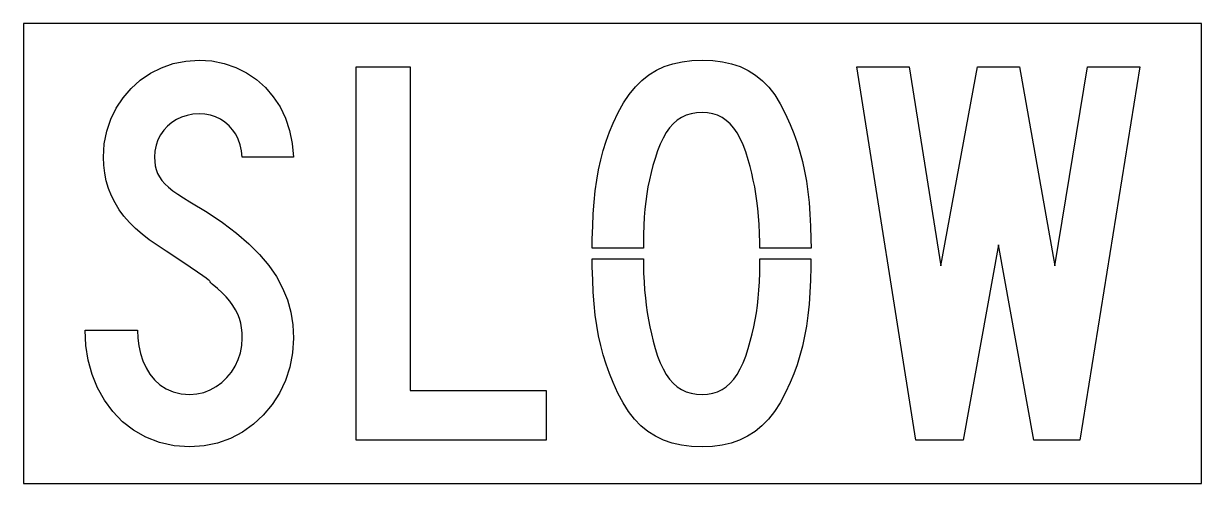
# Model space of a CAD drawing. Extents: x 0 to 82, y 0 to 32.
import ezdxf

# ---------------------------------------------------------------- set-up
doc = ezdxf.new("R2010")
doc.units = 0
doc.layers.add('CUT', color=7, linetype='Continuous')
doc.layers.add('OUTSIDE', color=1, linetype='Continuous')

msp = doc.modelspace()

# ---------------------------------------------------------------- linework, layer by layer
at = {"layer": 'CUT'}
for points in [[(18.224, 7.1626), (17.8106, 6.2864), (17.2958, 5.483), (16.6874, 4.755), (15.9984, 4.118), (15.2314, 3.5746), (14.3994, 3.1378), (13.5076, 2.8128), (12.5638, 2.6126), (11.581, 2.545), (10.4786, 2.623), (9.4542, 2.8466), (8.5156, 3.2106), (7.6602, 3.6968), (6.8932, 4.2948), (6.2198, 4.9968), (5.64, 5.7846), (5.159, 6.653), (4.7794, 7.5864), (4.5064, 8.5718), (4.3374, 9.6014), (4.2802, 10.6622), (7.9306, 10.6622), (7.954, 10.1162), (8.0242, 9.5728), (8.1412, 9.0398), (8.3102, 8.5302), (8.526, 8.0492), (8.7964, 7.6072), (9.1214, 7.2094), (9.4984, 6.8662), (9.9326, 6.5828), (10.4214, 6.3722), (10.9726, 6.2396), (11.581, 6.1928), (12.0724, 6.2292), (12.5482, 6.3384), (12.9954, 6.51), (13.4166, 6.744), (13.8066, 7.03), (14.1576, 7.368), (14.467, 7.7476), (14.7296, 8.1662), (14.9402, 8.6186), (15.0988, 9.097), (15.195, 9.5988), (15.2288, 10.1162), (15.2184, 10.4724), (15.182, 10.8182), (15.1196, 11.1484), (15.0286, 11.4708), (14.9116, 11.7828), (14.7608, 12.0896), (14.5788, 12.3886), (14.363, 12.6824), (14.1134, 12.9762), (13.8248, 13.2674), (13.4972, 13.5612), (13.1306, 13.855), (13.0318, 13.9642), (12.9824, 14.0292), (12.959, 14.0708), (12.9278, 14.1124), (12.8576, 14.1748), (12.7198, 14.2788), (12.4832, 14.4452), (12.1166, 14.6948), (11.5914, 15.0484), (10.8764, 15.532), (9.9378, 16.1612), (8.7522, 16.9568), (8.2478, 17.3338), (7.7876, 17.7316), (7.3664, 18.1502), (6.992, 18.5896), (6.6592, 19.0472), (6.368, 19.523), (6.121, 20.017), (5.9208, 20.5266), (5.7622, 21.0492), (5.6504, 21.59), (5.5802, 22.1412), (5.5594, 22.7054), (5.6192, 23.6232), (5.7934, 24.5046), (6.0742, 25.3392), (6.4538, 26.1166), (6.927, 26.8368), (7.486, 27.4842), (8.123, 28.0536), (8.8302, 28.5372), (9.5998, 28.9272), (10.4266, 29.2158), (11.3028, 29.3952), (12.218, 29.455), (13.1124, 29.3978), (13.9652, 29.2288), (14.7712, 28.9532), (15.5226, 28.5788), (16.2142, 28.1082), (16.8356, 27.5518), (17.3868, 26.9122), (17.8548, 26.1998), (18.2344, 25.4146), (18.523, 24.567), (18.7076, 23.6622), (18.7856, 22.7054), (15.2288, 22.7054), (15.182, 23.1474), (15.0884, 23.5608), (14.9506, 23.9456), (14.7738, 24.2966), (14.5554, 24.6138), (14.3058, 24.8946), (14.0224, 25.1364), (13.7078, 25.3418), (13.3698, 25.503), (13.0058, 25.62), (12.621, 25.6902), (12.218, 25.7162), (11.7942, 25.6902), (11.386, 25.6122), (11.0012, 25.49), (10.645, 25.321), (10.3148, 25.1104), (10.0184, 24.8608), (9.7558, 24.5748), (9.5348, 24.255), (9.358, 23.9066), (9.2254, 23.5296), (9.1448, 23.1292), (9.1162, 22.7054), (9.1292, 22.396), (9.1656, 22.1074), (9.2332, 21.837), (9.3294, 21.577), (9.462, 21.3274), (9.631, 21.0856), (9.839, 20.849), (10.0886, 20.6098), (10.3876, 20.3706), (10.7308, 20.1236), (11.1286, 19.8714), (11.581, 19.6036), (12.7744, 18.8756), (13.856, 18.1476), (14.8232, 17.4144), (15.6786, 16.6786), (16.4248, 15.9298), (17.0644, 15.168), (17.6, 14.388), (18.0342, 13.5898), (18.367, 12.7656), (18.601, 11.9154), (18.7414, 11.0314), (18.7856, 10.1162), (18.7206, 9.084), (18.5308, 8.0986)], [(26.9054, 29), (26.9054, 6.4658), (36.3928, 6.4658), (36.3928, 3), (23.1666, 3), (23.1666, 29)], [(51.1712, 18.5974), (51.1218, 19.1408), (51.0594, 19.6608), (50.984, 20.1574), (50.8982, 20.641), (50.802, 21.1142), (50.6928, 21.5796), (50.5732, 22.0476), (50.4432, 22.5234), (50.2742, 23.0668), (50.0922, 23.5582), (49.892, 23.9976), (49.6762, 24.3876), (49.4422, 24.7282), (49.1874, 25.0194), (48.917, 25.2638), (48.6258, 25.4614), (48.3138, 25.6148), (47.981, 25.7214), (47.6248, 25.7864), (47.2504, 25.8072), (46.8526, 25.7864), (46.4808, 25.7214), (46.1324, 25.6148), (45.81, 25.4666), (45.5084, 25.2716), (45.2302, 25.0324), (44.9728, 24.7464), (44.7362, 24.4162), (44.5178, 24.0366), (44.315, 23.6102), (44.133, 23.137), (43.964, 22.6144), (43.8158, 22.1178), (43.6832, 21.6264), (43.5688, 21.1376), (43.4674, 20.6436), (43.3842, 20.1418), (43.314, 19.627), (43.2594, 19.0914), (43.2152, 18.5324), (43.184, 17.9448), (43.1606, 17.3208), (43.1476, 16.6604), (43.1466, 16.376), (39.5883, 16.376), (39.5934, 17.001), (39.6194, 17.9058), (39.661, 18.7664), (39.7208, 19.5828), (39.804, 20.3628), (39.9054, 21.109), (40.0302, 21.824), (40.181, 22.513), (40.3552, 23.1786), (40.558, 23.826), (40.7868, 24.4578), (41.0468, 25.0766), (41.3978, 25.815), (41.7722, 26.478), (42.17, 27.0708), (42.5938, 27.5908), (43.0462, 28.0432), (43.5324, 28.4306), (44.0524, 28.7504), (44.6062, 29.0104), (45.2016, 29.208), (45.8386, 29.3484), (46.5224, 29.429), (47.2504, 29.455), (47.9784, 29.429), (48.6596, 29.3458), (49.294, 29.2054), (49.8894, 29.0078), (50.4406, 28.7452), (50.9554, 28.4176), (51.4338, 28.025), (51.8784, 27.5648), (52.2918, 27.0318), (52.674, 26.426), (53.0302, 25.7448), (53.363, 24.9856), (53.6204, 24.3486), (53.8492, 23.709), (54.052, 23.0642), (54.2262, 22.4038), (54.377, 21.7278), (54.5018, 21.0284), (54.6058, 20.3004), (54.6864, 19.5386), (54.7462, 18.7378), (54.7904, 17.8928), (54.8138, 16.9958), (54.8189, 16.376), (51.2611, 16.376), (51.257, 16.7488), (51.2414, 17.4066), (51.2128, 18.0202)], [(65.4036, 3), (62.1198, 3), (58.0144, 29), (61.6622, 29), (63.8514, 15.1342), (66.4072, 29), (69.327, 29), (71.7892, 15.1342), (74.0694, 29), (77.7198, 29), (73.5234, 3), (70.3306, 3), (67.8658, 16.5928)], [(54.5018, 10.9482), (54.377, 10.2384), (54.2262, 9.5572), (54.052, 8.8994), (53.8492, 8.2598), (53.6204, 7.6332), (53.363, 7.0144), (53.0302, 6.2734), (52.6688, 5.6052), (52.2788, 5.0072), (51.8576, 4.4768), (51.4052, 4.014), (50.9216, 3.6162), (50.4016, 3.2834), (49.8478, 3.013), (49.2576, 2.805), (48.6284, 2.6594), (47.9576, 2.5736), (47.2504, 2.545), (46.499, 2.5736), (45.8022, 2.6594), (45.1522, 2.805), (44.5464, 3.013), (43.9848, 3.2834), (43.4648, 3.6162), (42.9812, 4.014), (42.5314, 4.4768), (42.118, 5.0072), (41.7332, 5.6052), (41.377, 6.2734), (41.0468, 7.0144), (40.7868, 7.6514), (40.558, 8.291), (40.3552, 8.9384), (40.181, 9.5988), (40.0302, 10.2774), (39.9054, 10.982), (39.804, 11.7178), (39.7208, 12.4874), (39.661, 13.3012), (39.6194, 14.1592), (39.5934, 15.0744), (39.589, 15.624), (43.1475, 15.624), (43.1502, 15.272), (43.1658, 14.6324), (43.1944, 14.0292), (43.236, 13.4598), (43.288, 12.919), (43.3504, 12.3964), (43.4232, 11.8894), (43.509, 11.3928), (43.6052, 10.8988), (43.7144, 10.4048), (43.834, 9.903), (43.964, 9.3856), (44.133, 8.863), (44.315, 8.3898), (44.5178, 7.9634), (44.7362, 7.5838), (44.9728, 7.2536), (45.2302, 6.9676), (45.5084, 6.7284), (45.81, 6.5334), (46.1324, 6.3852), (46.4808, 6.2786), (46.8526, 6.2136), (47.2504, 6.1928), (47.6248, 6.2136), (47.981, 6.2786), (48.3138, 6.3852), (48.6258, 6.5334), (48.917, 6.7284), (49.1874, 6.9676), (49.4422, 7.2536), (49.6762, 7.5838), (49.892, 7.9634), (50.0922, 8.3898), (50.2742, 8.863), (50.4432, 9.3856), (50.594, 9.9004), (50.724, 10.3996), (50.841, 10.8884), (50.9398, 11.3772), (51.023, 11.8686), (51.0932, 12.373), (51.1478, 12.8982), (51.192, 13.4468), (51.2258, 14.0292), (51.2466, 14.6532), (51.2596, 15.3214), (51.2618, 15.624), (54.8182, 15.624), (54.8138, 15.0718), (54.7904, 14.154), (54.7462, 13.2882), (54.6864, 12.4666), (54.6058, 11.6892)]]:
    msp.add_lwpolyline(points, close=True, dxfattribs=at)
at = {"layer": 'OUTSIDE'}
msp.add_lwpolyline([(0, 0), (82, 0), (82, 32), (0, 32)], close=True, dxfattribs=at)

doc.saveas('drawing.dxf')
